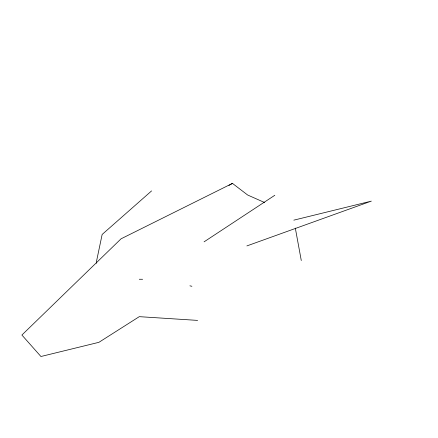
<?xml version="1.0" encoding="UTF-8"?>
<svg xmlns="http://www.w3.org/2000/svg" width="438" height="438" viewBox="0 0 438 438"><rect width="100%" height="100%" fill="white"/><g stroke="black" fill="none" stroke-linecap="round" stroke-linejoin="round"><path stroke-width="0.66" d="M151.592 190.902L102.147 234.456L96.382 261.951L96.639 263.271M204.081 241.836L274.818 195.266M228.921 185.433L232.452 183.391L247.662 195.019L264.514 202.487M232.452 183.391L121.063 238.803L21.9 335.037L40.931 356.505L98.917 342.319L139.279 316.663L197.615 320.397M246.89 245.921L371.369 201.113L293.843 220.15M139.279 279.252L142.602 279.28M189.906 285.822L191.904 286.282M295.311 228.099L301.284 260.544"/></g></svg>
